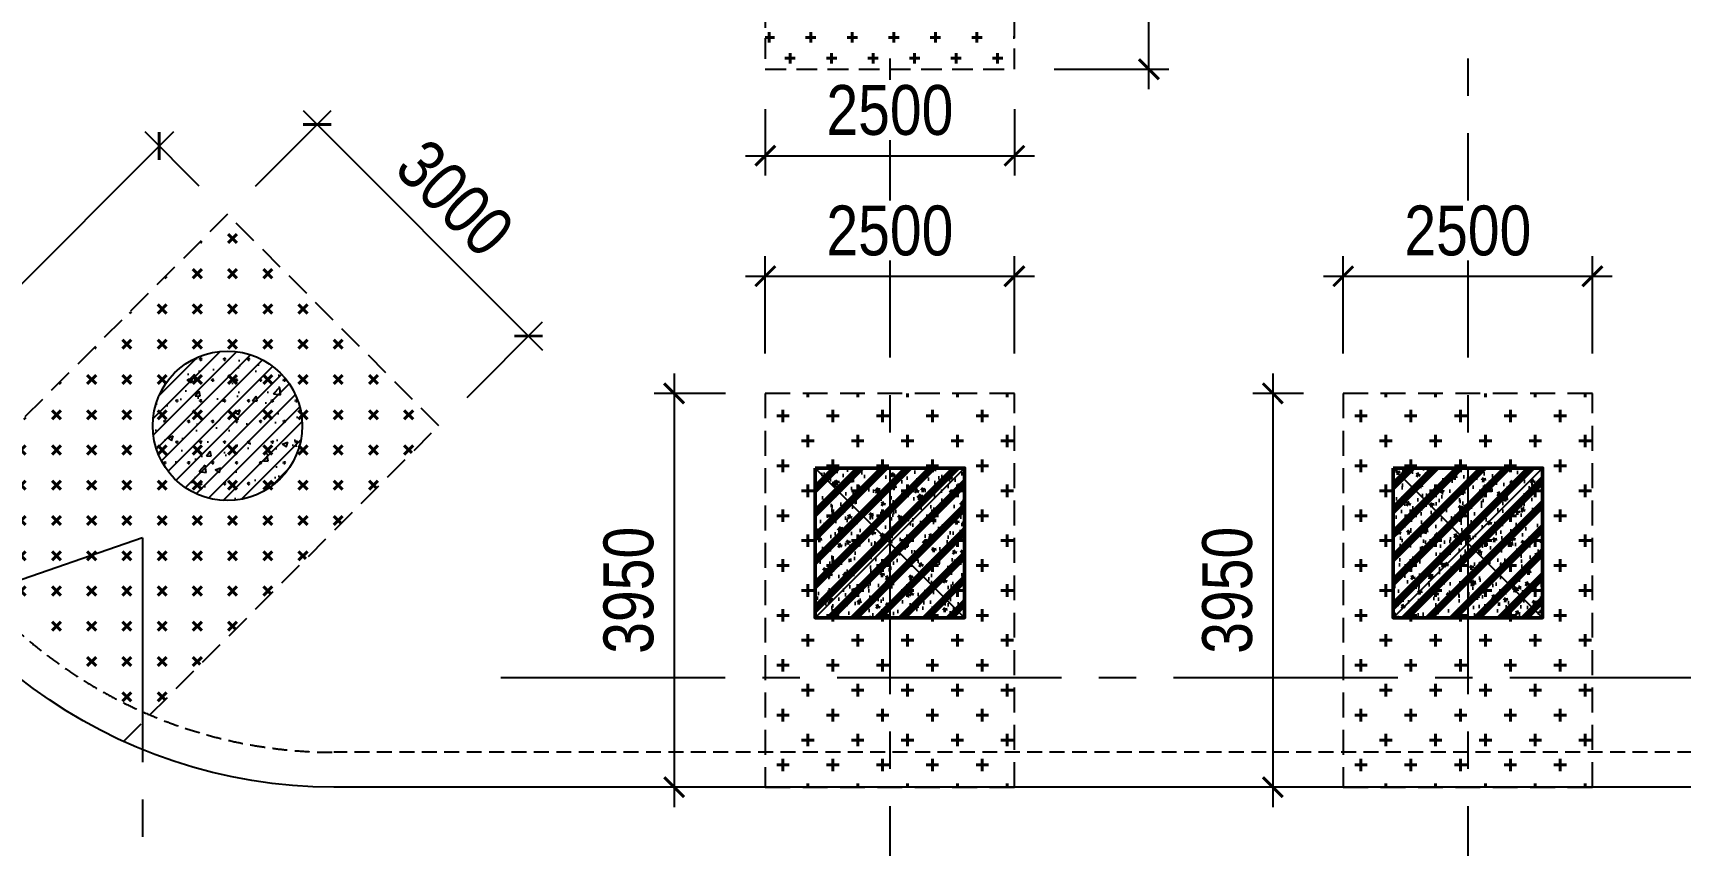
# Model space of a CAD drawing. Header units: millimetres. Extents: x -80883 to 1826631, y -376836 to 309394.
# Drawn here: x 1120319 to 1136849, y -337006 to -328861 of the extents above; entities that cross this region are included whole.
import ezdxf

# ---------------------------------------------------------------- set-up
doc = ezdxf.new("R2010")
doc.units = ezdxf.units.MM
doc.header["$LTSCALE"] = 100
doc.header["$PDMODE"] = 32
doc.header["$PDSIZE"] = 2.5
for name, pattern in [('CENTER2', [1.125, 0.75, -0.125, 0.125, -0.125]), ('DASHED', [4.5, 3, -1.5]), ('HIDDEN', [0.375, 0.25, -0.125])]:
    doc.linetypes.add(name, pattern=pattern)
doc.layers.add('0-Hatch', color=250, linetype='Continuous', lineweight=40)
doc.layers.add('KT-Net cot vach', color=6, linetype='Continuous', lineweight=50)
for name, color, linetype in [('0-khuat', 3, 'HIDDEN'), ('A-GLAZ', 135, 'Continuous'), ('ccu11-Khuat', 9, 'DASHED'), ('ccu11-Thay', 7, 'Continuous'), ('ccu12-Hatch', 250, 'Continuous'), ('ccu12-Truc', 13, 'CENTER2'), ('KC-Betong', 6, 'Continuous'), ('KC2-DIM', 251, 'Continuous')]:
    doc.layers.add(name, color=color, linetype=linetype)
doc.styles.add('Arial Narrow', font='ARIALN.TTF')
doc.dimstyles.new('ccu12-200', dxfattribs={"dimscale": 200, "dimtxt": 2.5, "dimasz": 1, "dimexe": 1, "dimexo": 2, "dimgap": 1, "dimtad": 1, "dimdec": 0, "dimrnd": 5, "dimdsep": 46, "dimtxsty": 'Arial Narrow', "dimblk": 'ARCHTICK', "dimcen": -1, "dimdle": 1, "dimclrd": 256, "dimclre": 256, "dimclrt": 3, "dimadec": 0, "dimazin": 2, "dimtfac": 0.1, "dimtdec": 0, "dimtmove": 0, "dimatfit": 1, "dimldrblk": 'ARCHTICK', "dimfxl": 1, "dimtvp": 0.8333333333333334, "dimtolj": 1, "dimtzin": 12, "dimarcsym": 0})

# ---------------------------------------------------------------- blocks, each defined once
blk = doc.blocks.new('Grid-ST-flat-3')
at = {"layer": 'ccu12-Truc', "ltscale": 30}
for p, q in [((369999.3874795342, -69862.92378625314), (369999.3874795342, -104409.5824195731)), ((375799.3874795342, -69862.92378625314), (375799.3874795342, -104409.5824195731)), ((362499.3874795342, -90794.44285003131), (320490.9257493085, -105297.7856638855)), ((362499.3874795342, -90794.44285003131), (362499.3874795342, -104409.5824195731)), ((366096.246838973, -92196.27186136931), (425824.0468604039, -92196.27186137077))]:
    blk.add_line(p, q, dxfattribs=at)
blk = doc.blocks.new('*U151')
h = blk.add_hatch()
h.set_pattern_fill('VATLIEU04', color=250, scale=40, style=0, pattern_type=2)
h.set_pattern_definition([(49.99999999999999, (550, -550), (286.9040730403014, -25.10085399303804), [30, -330]), (355, (550, -550), (-55.50053344520001, 300.8768534800047), [24, -264]), (100.4514, (573.908672, -552.091736), (231.4037526856086, 275.7758168243814), [25.496076, -280.4568448]), (46.18420000000001, (550, -470), (426.8964194502578, -66.20760573160723), [45, -495]), (96.6356, (585.574698, -475.5173228), (373.8650822194813, 389.6471483601767), [38.2441152, -420.6852]), (351.1842, (550, -470), (373.8647780534509, 389.6474403701299), [36, -396]), (21, (590, -490), (238.7628208473847, -161.0475562661355), [30, -330]), (326.0000000000001, (590, -490), (97.32613276863269, 290.0600180187412), [24, -264]), (71.4514, (609.8968932, -503.4206424), (336.089051432596, 129.012198683981), [25.496076, -280.4568448]), (37.50000000000001, (550, -550), (4.863942126916267, 133.1575415325246), [0, -260.8, 0, -268, 0, -265]), (7.499999999999999, (550, -550), (105.2278149768594, 157.7646847529441), [0, -152.8, 0, -254.8, 0, -101]), (327.5, (460.8, -550), (213.5289744689636, -9.021948693751902), [0, -100, 0, -312, 0, -414]), (317.5, (420.8, -550), (233.2744677369545, 40.04199293292709), [0, -130, 0, -207.2, 0, -294]), (45, (550, -550), (-120.2081528017131, 120.2081528017131), []), (45, (550, -501), (-120.2081528017131, 120.2081528017131), [])])
h.paths.add_polyline_path([(-475, 475), (1025, 475), (1025, -1025), (-475, -1025)])
at = {"color": 6, "ltscale": 0.25}
blk.add_lwpolyline([(-475, 475), (1025, 475), (1025, -1025), (-475, -1025)], close=True, dxfattribs=at)
at = {"layer": 'Defpoints', "linetype": 'ByBlock', "ltscale": 30}
for p, q in [((1025, 475), (-475, -1025)), ((-475, 475), (1025, -1025))]:
    blk.add_line(p, q, dxfattribs=at)
blk = doc.blocks.new('MBDVCOTVACH-T2-T6-PN')
at = {"layer": 'ccu12-Hatch', "ltscale": 0.5}
h = blk.add_hatch(dxfattribs=at)
h.set_pattern_fill('BETONG', color=256, scale=80, pattern_type=2)
h.set_pattern_definition([(0, (-1067882.122035017, 300749.4537652719), (0, 415.69219392), [10, -230]), (0, (-1067882.122035017, 300766.7742733519), (0, 415.69219392), [10, -230]), (120, (-1067882.122035017, 300749.4537652719), (-360.0000000896072, -207.8460969599999), [9.999999999999982, -229.9999999999997]), (120, (-1067867.122035017, 300758.114019352), (-360.0000000896072, -207.8460969599999), [9.999999999999982, -229.9999999999997]), (0, (-1067762.122035017, 300957.2998622319), (0, 415.69219392), [10, -230]), (0, (-1067762.122035017, 300974.620370312), (0, 415.69219392), [10, -230]), (120, (-1067762.122035017, 300957.2998622319), (-360.0000000896072, -207.8460969599999), [9.999999999999982, -229.9999999999997]), (120, (-1067747.122035017, 300965.9601163119), (-360.0000000896072, -207.8460969599999), [9.999999999999982, -229.9999999999997]), (59.99999999999999, (-1067872.122035017, 300749.4537652719), (-360.0000000896072, 207.84609696), [10, -230]), (59.99999999999999, (-1067887.122035017, 300758.114019352), (-360.0000000896072, 207.84609696), [10, -230]), (59.99999999999999, (-1067752.122035017, 300541.6076683119), (-360.0000000896072, 207.84609696), [10, -230]), (59.99999999999999, (-1067767.122035017, 300550.2679223919), (-360.0000000896072, 207.84609696), [10, -230]), (45, (-1067882.122035017, 300749.4537652719), (-84.8528137423857, 84.8528137423857), []), (49.99999999999999, (-1067882.122035017, 300749.4537652719), (573.8081460806028, -50.20170798607609), [60, -660]), (355, (-1067882.122035017, 300749.4537652719), (-111.0010668904, 601.7537069600095), [48, -528]), (100.4514, (-1067834.304691017, 300745.2702932719), (462.8075053712172, 551.5516336487628), [50.992152, -560.9136896]), (46.18420000000001, (-1067882.122035017, 300909.4537652719), (853.7928389005156, -132.4152114632145), [90, -990]), (96.6356, (-1067810.972639017, 300898.4191196719), (747.7301644389627, 779.2942967203534), [76.48823039999999, -841.3704]), (351.1842, (-1067882.122035017, 300909.4537652719), (747.7295561069018, 779.2948807402597), [72, -792]), (21, (-1067802.122035017, 300869.4537652719), (477.5256416947693, -322.0951125322711), [60, -660]), (326.0000000000001, (-1067802.122035017, 300869.4537652719), (194.6522655372654, 580.1200360374824), [48, -528]), (71.4514, (-1067762.328248617, 300842.612480472), (672.1781028651919, 258.0243973679619), [50.992152, -560.9136896]), (37.50000000000001, (-1067882.122035017, 300749.4537652719), (9.727884253832535, 266.3150830650492), [0, -521.5999999999999, 0, -536, 0, -530]), (7.499999999999999, (-1067882.122035017, 300749.4537652719), (210.4556299537189, 315.5293695058882), [0, -305.6, 0, -509.6, 0, -202]), (327.5, (-1068060.522035017, 300749.4537652719), (427.0579489379272, -18.0438973875038), [0, -200, 0, -624, 0, -828]), (317.5, (-1068140.522035017, 300749.4537652719), (466.548935473909, 80.08398586585417), [0, -260, 0, -414.4, 0, -588])])
edge = h.paths.add_edge_path()
edge.add_arc((54389.03565472178, -32051.75711834745), 750, 0, 360)
at = {"layer": 'KC-Betong', "ltscale": 0.5}
blk.add_circle((54389.03565472178, -32051.75711834745, -4.45853799861673e-05), 750, dxfattribs=at)
at = {"layer": 'KT-Net cot vach'}
for p in [(60761.80449052667, -32951.61704977904, 7.594820233756635e-05), (66561.80449052667, -32951.61704353057, 7.594818160147295e-05)]:
    blk.add_blockref('*U151', p, dxfattribs=at)
blk = doc.blocks.new('MBKC-T2-PN')
at = {"layer": 'ccu11-Khuat', "ltscale": 0.5, "elevation": -2.677769264985028e-08}
blk.add_lwpolyline([(57386.55828894489, -12930.04420790478), (65794.96816600184, -10027.05643183063, 0.260495241581582), (69736.50495830015, -12426.6161779894), (99368.00793614518, -12426.6161779894, -0.2609853684017961), (101894.5837610736, -14307.26193159987), (105248.9736585456, -29866.61846812873, -0.450430548376512), (100589.6931814908, -35326.6158653514), (55455.61416863091, -35326.6158653514, -0.3270381078692864), (50922.90468503162, -31997.94642836676), (46413.0024276413, -18965.37748569861, 0.4276044270060953), (30445.87231722521, -12504.80555859185), (12824.43251889106, -18584.35473983688, -0.1315578741241553), (10225.70651983377, -18473.84767023224), (9061.065310114762, -18020.38528109412, -0.1846755877232493), (7455.469289202709, -16623.04162249499), (2976.957835427951, -9107.263866643538, -0.02202630655640508), (-406.9169527585618, -3413.254662496154, -0.399242345885018), (1800.966408062493, 257.1217708188342), (31224.41949791997, 10401.15608117677, -0.1203839840985261), (42572.85465626395, 11719.39024886949), (58379.85115727969, 7611.132730447047, -0.2258253160871416), (60186.44089432061, 5977.409135053749), (62085.54238365032, 488.0873970090761), (51857.30011690897, -3043.19410645077)], format="xyb", dxfattribs=at)
at = {"layer": 'ccu11-Thay', "elevation": -2.677769264985028e-08}
blk.add_lwpolyline([(31106.50862324028, 10730.72166345781, -0.1205795836710196), (42638.87427653908, 12063.859528495), (58473.93031160696, 7948.309303218033, -0.2272385897093211), (60513.964432284, 6101.209794561379), (65878.81921774126, -9405.815059417277, 0.2908633368540378), (69743.13952882006, -12076.6161779894), (99390.07919017388, -12076.6161779894, -0.2655275921417467), (102229.2245215473, -14198.71881677723), (105593.7353260962, -29805.02123810095, -0.4513714951595503), (100592.7770390881, -35676.6158653514), (55455.39553553029, -35676.6158653514, -0.3267809868965265), (50590.57907296135, -32107.86789232772), (46084.8424524439, -19087.33667168533, 0.427810969143063), (30575.2745344413, -12830.40558466513), (12920.16765186726, -18921.57020124164, -0.1330764012900887), (10109.49357222929, -18804.19336872117), (8937.306803341722, -18347.79305564612, -0.183720991931343), (7150.621857264778, -16795.18900673359), (2680.126648878446, -9292.86400619999, -0.02215701127767281), (-737.5723420327995, -3537.213185448665, -0.4024491153328594), (1696.95094252727, 591.477936539799), (31106.50862324028, 10730.72166345781)], format="xyb", dxfattribs=at)
blk = doc.blocks.new('MC3000X3000')
at = {"layer": '0-Hatch', "ltscale": 2}
h = blk.add_hatch(dxfattribs=at)
h.set_pattern_fill('CROSS', color=256, scale=1000, style=0)
h.set_pattern_definition([(360, (0, -4.656612873077393e-10), (250, 250), [125, -375]), (90, (62.5, -62.50000000046566), (-250, 250), [125, -375])])
h.paths.add_polyline_path([(7876789.000000002, 1547059), (7876789.000000002, 1550059), (7873789.000000002, 1550059), (7873789.000000002, 1547059)])
at = {"layer": '0-khuat', "ltscale": 10}
blk.add_lwpolyline([(7873789.000000002, 1547059), (7876789.000000002, 1547059), (7876789.000000002, 1550059), (7873789.000000002, 1550059)], close=True, dxfattribs=at)
blk = doc.blocks.new('MBKC-N-T2')
at = {"layer": '0-Hatch', "ltscale": 2}
h = blk.add_hatch(dxfattribs=at)
h.set_pattern_fill('CROSS', color=256, scale=1000, angle=135, style=0)
h.set_pattern_definition([(135, (6718055.861161813, -4505725.442572335), (-353.5533905932738, 5.684341886080801e-14), [125, -375]), (225, (6718055.861161813, -4505637.054224686), (-5.684341886080801e-14, -353.5533905932738), [125, -375])])
h.paths.add_polyline_path([(54389.03549052868, -29930.43649240612), (51279.08884405717, -33040.38313887757), (53536.80464432272, -35025.3080257313), (56510.35583408829, -32051.75683596573)])
h = blk.add_hatch(dxfattribs=at)
h.set_pattern_fill('CROSS', color=256, scale=1000.000000000016, angle=90.00000000000001, style=0)
h.set_pattern_definition([(90, (1609595.804172538, -7908515.61660423), (-250.000000000004, 250.0000000000039), [125.000000000002, -375.0000000000059]), (180, (1609658.304172538, -7908453.11660423), (-250.0000000000039, -250.000000000004), [125.000000000002, -375.0000000000059])])
h.paths.add_polyline_path([(62286.80417251051, -31726.61660410499), (59786.80417251051, -31726.61660410499), (59786.80417251051, -35676.61506945355), (62286.80417251051, -35676.61506945355)])
h = blk.add_hatch(dxfattribs=at)
h.set_pattern_fill('CROSS', color=256, scale=1000.000000000016, angle=90.00000000000001, style=0)
h.set_pattern_definition([(90, (1615395.804326333, -7908515.616751778), (-250.000000000004, 250.0000000000039), [125.000000000002, -375.0000000000059]), (180, (1615458.304326333, -7908453.116751778), (-250.0000000000039, -250.000000000004), [125.000000000002, -375.0000000000059])])
h.paths.add_polyline_path([(68086.80432630656, -31726.61675165256), (65586.80432630656, -31726.61675165256), (65586.80432630656, -35676.61521700112), (68086.80432630656, -35676.61521700112)])
at = {"layer": '0-khuat', "ltscale": 10}
blk.add_lwpolyline([(53344.73795301351, -35217.37471704051), (56510.35583408829, -32051.75683596573), (54389.03549052868, -29930.43649240612), (51096.86313905451, -33222.60884388024)], dxfattribs=at)
for points in [[(62286.80417251051, -35676.61506945355), (62286.80417251051, -31726.61660410499), (59786.80417251051, -31726.61660410499), (59786.80417251051, -35676.61506945355)], [(68086.80432630656, -35676.61521700112), (68086.80432630656, -31726.61675165256), (65586.80432630656, -31726.61675165256), (65586.80432630656, -35676.61521700112)]]:
    blk.add_lwpolyline(points, close=True, dxfattribs=at)
at = {"layer": '0-khuat', "linetype": 'HIDDEN', "ltscale": 10, "xscale": 0.8333333333333399, "yscale": 0.8333333333333399, "zscale": 0.8333333333333399, "rotation": 90}
blk.add_blockref('MC3000X3000', (1351502.637806758, -6589967.449499353), dxfattribs=at)
blk = doc.blocks.new('_ARCHTICK')
at = {"color": 0, "linetype": 'ByBlock', "const_width": 0.15}
blk.add_lwpolyline([(-0.5, -0.5), (0.5, 0.5)], dxfattribs=at)
blk = doc.blocks.new('*D1081')
at = {"layer": 'Defpoints', "color": 0, "ltscale": 0.5, "transparency": 16777216}
for p in [(1135968.926361324, -331300.9244161605), (1133468.926361324, -332476.0705169244), (1135968.926361324, -332476.0705169244)]:
    blk.add_point(p, dxfattribs=at)
at = {"layer": 'KC2-DIM', "lineweight": -2, "ltscale": 0.5, "transparency": 16777216}
for p, q in [((1133468.926361324, -332076.0705169244), (1133468.926361324, -331100.9244161605)), ((1135968.926361324, -332076.0705169244), (1135968.926361324, -331100.9244161605)), ((1133268.926361324, -331300.9244161605), (1136168.926361324, -331300.9244161605))]:
    blk.add_line(p, q, dxfattribs=at)
at = {"layer": 'KC2-DIM', "lineweight": -2, "ltscale": 0.5, "transparency": 16777216, "xscale": 200, "yscale": 200, "zscale": 200, "rotation": 180}
blk.add_blockref('_ARCHTICK', (1133468.926361324, -331300.9244161605), dxfattribs=at)
at = {"layer": 'KC2-DIM', "lineweight": -2, "ltscale": 0.5, "transparency": 16777216, "xscale": 200, "yscale": 200, "zscale": 200}
blk.add_blockref('_ARCHTICK', (1135968.926361324, -331300.9244161605), dxfattribs=at)
at = {"layer": 'KC2-DIM', "color": 3, "ltscale": 0.5, "transparency": 16777216, "insert": (1134718.926361324, -330845.6379222997), "char_height": 500, "attachment_point": 5, "style": 'Arial Narrow', "bg_fill": 3, "box_fill_scale": 1.1, "bg_fill_color": 256, "bg_fill_true_color": 13158600, "bg_fill_transparency": 0}
blk.add_mtext('\\A1;2500', dxfattribs=at)
blk = doc.blocks.new('*D1080')
at = {"layer": 'Defpoints', "color": 0, "ltscale": 0.5, "transparency": 16777216}
for p in [(1133468.926361324, -332476.0705169245), (1132762.014018266, -336426.0689744687), (1133468.926361324, -336426.0689744687, -0.1207024955556514)]:
    blk.add_point(p, dxfattribs=at)
at = {"layer": 'KC2-DIM', "lineweight": -2, "ltscale": 0.5, "transparency": 16777216}
for p, q in [((1132762.014018266, -332276.0705169245), (1132762.014018266, -336626.0689744687)), ((1133068.926361324, -332476.0705169245), (1132562.014018266, -332476.0705169245)), ((1133068.926361324, -336426.0689744687), (1132562.014018266, -336426.0689744687))]:
    blk.add_line(p, q, dxfattribs=at)
at = {"layer": 'KC2-DIM', "lineweight": -2, "ltscale": 0.5, "transparency": 16777216, "xscale": 200, "yscale": 200, "zscale": 200}
for p, rotation in [((1132762.014018266, -332476.0705169245), 90), ((1132762.014018266, -336426.0689744687), 270)]:
    blk.add_blockref('_ARCHTICK', p, dxfattribs=dict(at, rotation=rotation))
at = {"layer": 'KC2-DIM', "color": 3, "ltscale": 0.5, "transparency": 16777216, "insert": (1132306.727524404, -334451.0697456968), "char_height": 500, "attachment_point": 5, "rotation": 90, "style": 'Arial Narrow', "bg_fill": 3, "box_fill_scale": 1.1, "bg_fill_color": 256, "bg_fill_true_color": 13158600, "bg_fill_transparency": 0}
blk.add_mtext('\\A1;3950', dxfattribs=at)
blk = doc.blocks.new('*D1082')
at = {"layer": 'Defpoints', "color": 0, "ltscale": 0.5, "transparency": 16777216}
for p in [(1130168.926207528, -331300.9244161605), (1127668.926207528, -332476.0703693769), (1130168.926207528, -332476.0703693769)]:
    blk.add_point(p, dxfattribs=at)
at = {"layer": 'KC2-DIM', "lineweight": -2, "ltscale": 0.5, "transparency": 16777216}
for p, q in [((1127668.926207528, -332076.0703693769), (1127668.926207528, -331100.9244161605)), ((1130168.926207528, -332076.0703693769), (1130168.926207528, -331100.9244161605)), ((1127468.926207528, -331300.9244161605), (1130368.926207528, -331300.9244161605))]:
    blk.add_line(p, q, dxfattribs=at)
at = {"layer": 'KC2-DIM', "lineweight": -2, "ltscale": 0.5, "transparency": 16777216, "xscale": 200, "yscale": 200, "zscale": 200, "rotation": 180}
blk.add_blockref('_ARCHTICK', (1127668.926207528, -331300.9244161605), dxfattribs=at)
at = {"layer": 'KC2-DIM', "lineweight": -2, "ltscale": 0.5, "transparency": 16777216, "xscale": 200, "yscale": 200, "zscale": 200}
blk.add_blockref('_ARCHTICK', (1130168.926207528, -331300.9244161605), dxfattribs=at)
at = {"layer": 'KC2-DIM', "color": 3, "ltscale": 0.5, "transparency": 16777216, "insert": (1128918.926207528, -330845.6379222997), "char_height": 500, "attachment_point": 5, "style": 'Arial Narrow', "bg_fill": 3, "box_fill_scale": 1.1, "bg_fill_color": 256, "bg_fill_true_color": 13158600, "bg_fill_transparency": 0}
blk.add_mtext('\\A1;2500', dxfattribs=at)
blk = doc.blocks.new('*D1083')
at = {"layer": 'Defpoints', "color": 0, "ltscale": 0.5, "transparency": 16777216}
for p in [(1127668.926207528, -332476.070369377), (1126753.674746666, -336426.0696306234), (1127668.926207528, -336426.0696306234)]:
    blk.add_point(p, dxfattribs=at)
at = {"layer": 'KC2-DIM', "lineweight": -2, "ltscale": 0.5, "transparency": 16777216}
for p, q in [((1126753.674746666, -332276.070369377), (1126753.674746666, -336626.0696306234)), ((1127268.926207528, -332476.070369377), (1126553.674746666, -332476.070369377)), ((1127268.926207528, -336426.0696306234), (1126553.674746666, -336426.0696306234))]:
    blk.add_line(p, q, dxfattribs=at)
at = {"layer": 'KC2-DIM', "lineweight": -2, "ltscale": 0.5, "transparency": 16777216, "xscale": 200, "yscale": 200, "zscale": 200}
for p, rotation in [((1126753.674746666, -332476.070369377), 90), ((1126753.674746666, -336426.0696306234), 270)]:
    blk.add_blockref('_ARCHTICK', p, dxfattribs=dict(at, rotation=rotation))
at = {"layer": 'KC2-DIM', "color": 3, "ltscale": 0.5, "transparency": 16777216, "insert": (1126298.388252805, -334451.0700000005), "char_height": 500, "attachment_point": 5, "rotation": 90, "style": 'Arial Narrow', "bg_fill": 3, "box_fill_scale": 1.1, "bg_fill_color": 256, "bg_fill_true_color": 13158600, "bg_fill_transparency": 0}
blk.add_mtext('\\A1;3950', dxfattribs=at)
blk = doc.blocks.new('*D1088')
at = {"layer": 'Defpoints', "color": 0, "ltscale": 0.5, "transparency": 16777216}
for p in [(1127668.926508432, -329226.0699312473), (1130168.926508432, -329226.0699312473), (1130168.926508432, -330092.4046424481)]:
    blk.add_point(p, dxfattribs=at)
at = {"layer": 'KC2-DIM', "lineweight": -2, "ltscale": 0.5, "transparency": 16777216}
for p, q in [((1127668.926508432, -329626.0699312473), (1127668.926508432, -330292.4046424481)), ((1130168.926508432, -329626.0699312473), (1130168.926508432, -330292.4046424481)), ((1127468.926508432, -330092.4046424481), (1130368.926508432, -330092.4046424481))]:
    blk.add_line(p, q, dxfattribs=at)
at = {"layer": 'KC2-DIM', "lineweight": -2, "ltscale": 0.5, "transparency": 16777216, "xscale": 200, "yscale": 200, "zscale": 200, "rotation": 180}
blk.add_blockref('_ARCHTICK', (1127668.926508432, -330092.4046424481), dxfattribs=at)
at = {"layer": 'KC2-DIM', "lineweight": -2, "ltscale": 0.5, "transparency": 16777216, "xscale": 200, "yscale": 200, "zscale": 200}
blk.add_blockref('_ARCHTICK', (1130168.926508432, -330092.4046424481), dxfattribs=at)
at = {"layer": 'KC2-DIM', "color": 3, "ltscale": 0.5, "transparency": 16777216, "insert": (1128918.926508432, -329637.1181485872), "char_height": 500, "attachment_point": 5, "style": 'Arial Narrow', "bg_fill": 3, "box_fill_scale": 1.1, "bg_fill_color": 256, "bg_fill_true_color": 13158600, "bg_fill_transparency": 0}
blk.add_mtext('\\A1;2500', dxfattribs=at)
blk = doc.blocks.new('*D1089')
at = {"layer": 'Defpoints', "color": 0, "ltscale": 0.5, "transparency": 16777216}
for p in [(1130168.926508434, -326726.0699312493), (1131518.307277057, -326726.0699312493), (1130168.926508434, -329226.0699312493)]:
    blk.add_point(p, dxfattribs=at)
at = {"layer": 'KC2-DIM', "lineweight": -2, "ltscale": 0.5, "transparency": 16777216}
for p, q in [((1131518.307277057, -329426.0699312493), (1131518.307277057, -326526.0699312493)), ((1130568.926508434, -326726.0699312493), (1131718.307277057, -326726.0699312493)), ((1130568.926508434, -329226.0699312493), (1131718.307277057, -329226.0699312493))]:
    blk.add_line(p, q, dxfattribs=at)
at = {"layer": 'KC2-DIM', "lineweight": -2, "ltscale": 0.5, "transparency": 16777216, "xscale": 200, "yscale": 200, "zscale": 200}
for p, rotation in [((1131518.307277057, -326726.0699312493), 90), ((1131518.307277057, -329226.0699312493), 270)]:
    blk.add_blockref('_ARCHTICK', p, dxfattribs=dict(at, rotation=rotation))
at = {"layer": 'KC2-DIM', "color": 3, "ltscale": 0.5, "transparency": 16777216, "insert": (1131063.020783196, -327976.0699312495), "char_height": 500, "attachment_point": 5, "rotation": 90, "style": 'Arial Narrow', "bg_fill": 3, "box_fill_scale": 1.1, "bg_fill_color": 256, "bg_fill_true_color": 13158600, "bg_fill_transparency": 0}
blk.add_mtext('\\A1;2500', dxfattribs=at)
blk = doc.blocks.new('*D1090')
at = {"layer": 'Defpoints', "color": 0, "ltscale": 0.5, "transparency": 16777216}
for p in [(1122271.157525546, -330679.890257678), (1125293.054156875, -331900.6343134677), (1124392.477869105, -332801.2106012375)]:
    blk.add_point(p, dxfattribs=at)
at = {"layer": 'KC2-DIM', "lineweight": -2, "ltscale": 0.5, "transparency": 16777216}
for p, q in [((1122554.00023802, -330397.0475452034), (1123313.155169553, -329637.8926136707)), ((1123030.312457078, -329637.8926136708), (1125434.475513112, -332042.0556697049)), ((1124675.32058158, -332518.3678887629), (1125434.475513112, -331759.2129572303))]:
    blk.add_line(p, q, dxfattribs=at)
at = {"layer": 'KC2-DIM', "lineweight": -2, "ltscale": 0.5, "transparency": 16777216, "xscale": 200, "yscale": 200, "zscale": 200}
for p, rotation in [((1123171.733813316, -329779.313969908), 135), ((1125293.054156875, -331900.6343134677), 315)]:
    blk.add_blockref('_ARCHTICK', p, dxfattribs=dict(at, rotation=rotation))
at = {"layer": 'KC2-DIM', "color": 3, "ltscale": 0.5, "transparency": 16777216, "insert": (1124554.330152287, -330518.0379744961), "char_height": 500, "attachment_point": 5, "rotation": 315, "style": 'Arial Narrow', "bg_fill": 3, "box_fill_scale": 1.1, "bg_fill_color": 256, "bg_fill_true_color": 13158600, "bg_fill_transparency": 0}
blk.add_mtext('\\A1;3000', dxfattribs=at)
blk = doc.blocks.new('*D1091')
at = {"layer": 'Defpoints', "color": 0, "ltscale": 0.5, "transparency": 16777216}
for p in [(1122271.157525546, -330679.890257678), (1118294.695678739, -333287.7731138195), (1118978.985174072, -333972.0626091521)]:
    blk.add_point(p, dxfattribs=at)
at = {"layer": 'KC2-DIM', "lineweight": -2, "ltscale": 0.5, "transparency": 16777216}
for p, q in [((1121728.28938645, -329854.179406108), (1118153.274322501, -333429.1944700567)), ((1121988.314813071, -330397.0475452034), (1121445.446673976, -329854.179406108)), ((1118696.142461597, -333689.2198966775), (1118153.274322502, -333146.3517575821))]:
    blk.add_line(p, q, dxfattribs=at)
at = {"layer": 'KC2-DIM', "lineweight": -2, "ltscale": 0.5, "transparency": 16777216, "xscale": 200, "yscale": 200, "zscale": 200}
for p, rotation in [((1121586.868030213, -329995.6007623454), 44.99999999999952), ((1118294.695678739, -333287.7731138195), 224.9999999999995)]:
    blk.add_blockref('_ARCHTICK', p, dxfattribs=dict(at, rotation=rotation))
at = {"layer": 'KC2-DIM', "color": 3, "ltscale": 0.5, "transparency": 16777216, "insert": (1119618.845687284, -331319.7507708908), "char_height": 500, "attachment_point": 5, "rotation": 44.99999999999949, "style": 'Arial Narrow', "bg_fill": 3, "box_fill_scale": 1.1, "bg_fill_color": 256, "bg_fill_true_color": 13158600, "bg_fill_transparency": 0}
blk.add_mtext('\\A1;4655', dxfattribs=at)

msp = doc.modelspace()

# ---------------------------------------------------------------- linework, layer by layer
at = {"layer": 'A-GLAZ'}
msp.add_lwpolyline([(1098988.630658257, -290018.7321018141, -0.1205795836710196), (1110520.996311556, -288685.5942367769), (1126356.052346624, -292801.1444620539, -0.2272385897093211), (1128396.086467301, -294648.2439707106), (1133760.941252758, -310155.2688246892, 0.2908633368540378), (1137625.261563837, -312826.0699432613), (1167272.201225191, -312826.0699432613, -0.2655275921417467), (1170111.346556564, -314948.1725820492), (1173475.857361113, -330554.4750033729, -0.4513714951595503), (1168474.899074105, -336426.0696306233), (1123337.517570547, -336426.0696306233, -0.3267809868965265), (1118472.701107978, -332857.3216575996), (1113966.964487461, -319836.7904369573, 0.427810969143063), (1098457.396569458, -313579.8593499371), (1080802.289686884, -319671.0239665136, -0.1330764012900887), (1077991.615607246, -319553.6471339931), (1076819.428838359, -319097.2468209181, -0.183720991931343), (1075032.743892282, -317544.6427720055), (1070562.248683895, -310042.3177714719, -0.02215701127767281), (1067144.549692984, -304286.6669507206, -0.4024491153328594), (1069579.072977544, -300157.9758287321), (1098988.630658257, -290018.7321018141)], format="xyb", dxfattribs=at)

# ---------------------------------------------------------------- block references
for name, p in [('Grid-ST-flat-3', (758919.5391998056, -243129.7985158589)), ('MBKC-N-T2', (1067882.122035017, -300749.4537652719))]:
    msp.add_blockref(name, p)
at = {"layer": 'KC2-DIM', "ltscale": 0.5}
msp.add_blockref('MBKC-T2-PN', (1067882.122035017, -300749.4537652719), dxfattribs=at)
at = {"layer": 'KC2-DIM'}
msp.add_blockref('MBDVCOTVACH-T2-T6-PN', (1067882.122035017, -300749.4537652719), dxfattribs=at)

# ---------------------------------------------------------------- next in the draw order: dimensions: what is measured, and where the dimension line sits
at = {"layer": 'KC2-DIM', "ltscale": 0.5}
for base, p1, p2, picture, middle in [((1130168.926508432, -330092.4046424481), (1127668.926508432, -329226.0699312473), (1130168.926508432, -329226.0699312473), '*D1088', (1128918.926508432, -329637.1181485872)), ((1130168.926207528, -331300.9244161605), (1127668.926207528, -332476.0703693769), (1130168.926207528, -332476.0703693769), '*D1082', (1128918.926207528, -330845.6379222997)), ((1135968.926361324, -331300.9244161605), (1133468.926361324, -332476.0705169244), (1135968.926361324, -332476.0705169244), '*D1081', (1134718.926361324, -330845.6379222997))]:
    dim = msp.add_linear_dim(base=base, p1=p1, p2=p2, dimstyle='ccu12-200', override={"dimfxl": 150, "dimtfill": 1}, dxfattribs=at)
    dim.commit()
    dim.dimension.update_dxf_attribs({"geometry": picture, "text_midpoint": middle})
dim = msp.add_aligned_dim(p1=(1122271.157525546, -330679.890257678), p2=(1124392.477869105, -332801.2106012376), distance=1273.607200115831, dimstyle='ccu12-200', override={"dimfxl": 150, "dimtfill": 1}, dxfattribs=at)
dim.commit()
dim.dimension.update_dxf_attribs({"geometry": '*D1090', "text_midpoint": (1124554.330152287, -330518.0379744961)})

# ---------------------------------------------------------------- next in the draw order: dimensions: what is measured, and where the dimension line sits
for base, p1, p2, picture, middle in [((1131518.307277057, -326726.0699312493), (1130168.926508434, -329226.0699312491), (1130168.926508434, -326726.0699312491), '*D1089', (1131063.020783196, -327976.0699312495)), ((1126753.674746666, -336426.0696306234), (1127668.926207528, -332476.0703693769), (1127668.926207528, -336426.0696306233), '*D1083', (1126298.388252805, -334451.0700000005)), ((1132762.014018266, -336426.0689744687), (1133468.926361324, -332476.0705169244), (1133468.926361324, -336426.0689744686, -0.1207024955556514), '*D1080', (1132306.727524404, -334451.0697456968))]:
    dim = msp.add_linear_dim(base=base, p1=p1, p2=p2, angle=90, dimstyle='ccu12-200', override={"dimfxl": 150, "dimtfill": 1}, dxfattribs=at)
    dim.commit()
    dim.dimension.update_dxf_attribs({"geometry": picture, "text_midpoint": middle})
dim = msp.add_aligned_dim(p1=(1122271.157525546, -330679.890257678), p2=(1118978.985174072, -333972.0626091521), distance=-967.7314848890137, dimstyle='ccu12-200', override={"dimfxl": 150, "dimtfill": 1}, dxfattribs=at)
dim.commit()
dim.dimension.update_dxf_attribs({"geometry": '*D1091', "text_midpoint": (1119618.845687284, -331319.7507708908)})

doc.saveas('drawing.dxf')
